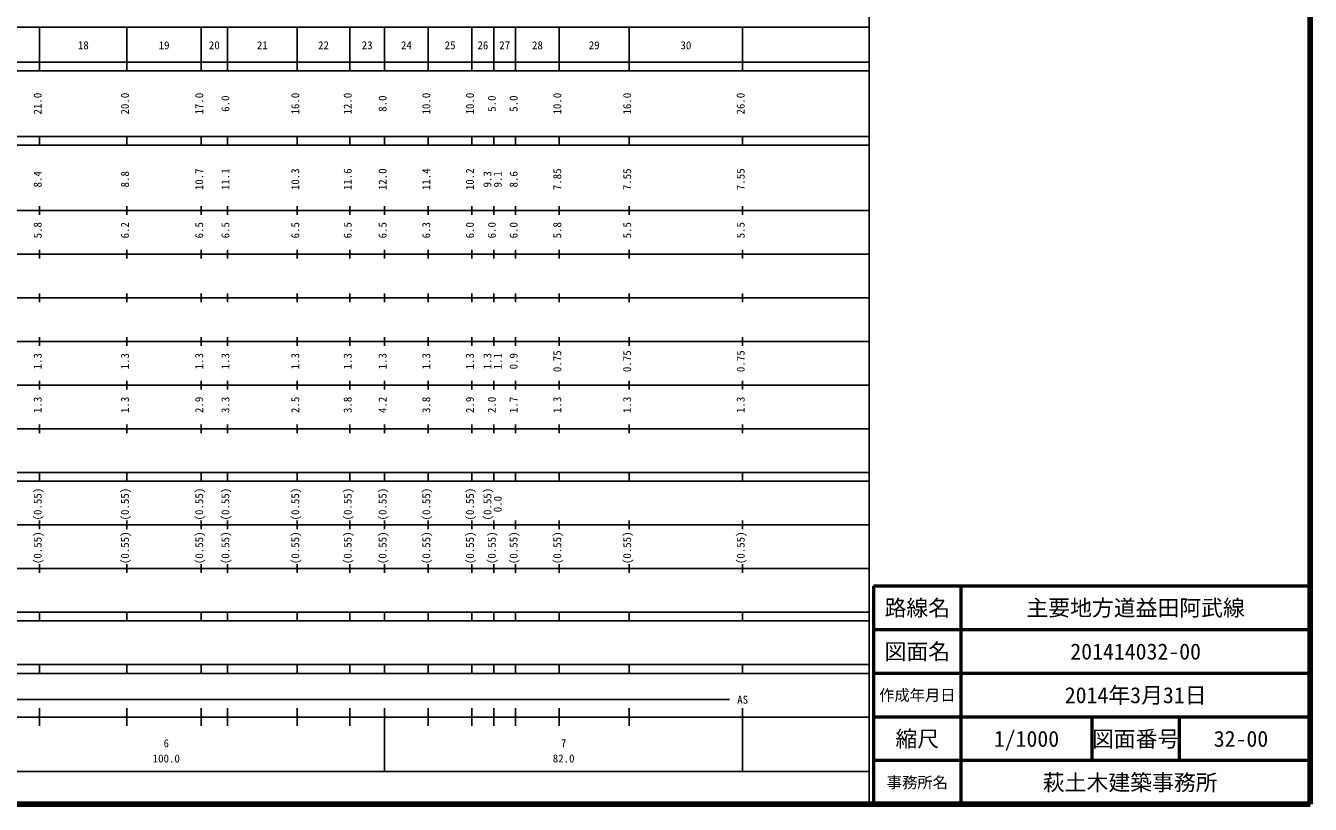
# Model space of a CAD drawing. Units: millimetres on the paper, enlarged 1000 times. Extents: x 40000 to 680000, y 20000 to 380000.
# Drawn here: x 385805 to 680000, y 20000 to 198357 of the extents above; entities that cross this region are included whole.
import ezdxf
from ezdxf.enums import TextEntityAlignment as Align

# ---------------------------------------------------------------- set-up
doc = ezdxf.new("R2010")
doc.units = ezdxf.units.MM
doc.header["$LTSCALE"] = 1000
for name, color, linetype, lineweight in [('M-TTL', 2, 'Continuous', 140), ('M-TTL-BAND', 7, 'Continuous', 25), ('M-TTL-FRAM', 2, 'Continuous', 50), ('M-TTL-LINE', 7, 'Continuous', 50)]:
    doc.layers.add(name, color=color, linetype=linetype, lineweight=lineweight)
doc.layers.add('M-TTL-TXT', color=7, linetype='Continuous')
doc.styles.add('ＭＳ ゴシック', font='')
doc.styles.get('ＭＳ ゴシック').set_extended_font_data('MS Gothic')

msp = doc.modelspace()

# ---------------------------------------------------------------- linework, layer by layer
at = {"layer": 'M-TTL'}
for p, q in [((680000, 20000), (680000, 380000)), ((40000, 20000), (680000, 20000))]:
    msp.add_line(p, q, dxfattribs=at)
at = {"layer": 'M-TTL-BAND'}
for p, q in [((579000, 20000), (579000, 370000)), ((68000, 198000), (579000, 198000)), ((389000, 188000), (389000, 198000)), ((409000, 188000), (409000, 198000)), ((426000, 188000), (426000, 198000)), ((432000, 188000), (432000, 198000)), ((448000, 188000), (448000, 198000)), ((460000, 188000), (460000, 198000)), ((468000, 188000), (468000, 198000)), ((478000, 188000), (478000, 198000)), ((488000, 188000), (488000, 198000)), ((493000, 188000), (493000, 198000)), ((498000, 188000), (498000, 198000)), ((508000, 188000), (508000, 198000)), ((524000, 188000), (524000, 198000)), ((550000, 188000), (550000, 198000)), ((40000, 190000), (579000, 190000)), ((40000, 188000), (579000, 188000)), ((40000, 173000), (579000, 173000)), ((40000, 171000), (579000, 171000)), ((389000, 171000), (389000, 173000)), ((409000, 171000), (409000, 173000)), ((426000, 171000), (426000, 173000)), ((432000, 171000), (432000, 173000)), ((448000, 171000), (448000, 173000)), ((460000, 171000), (460000, 173000)), ((468000, 171000), (468000, 173000)), ((478000, 171000), (478000, 173000)), ((488000, 171000), (488000, 173000)), ((493000, 171000), (493000, 173000)), ((498000, 171000), (498000, 173000)), ((508000, 171000), (508000, 173000)), ((524000, 171000), (524000, 173000)), ((550000, 171000), (550000, 173000)), ((40000, 156000), (579000, 156000)), ((389000, 155000), (389000, 157000)), ((409000, 155000), (409000, 157000)), ((426000, 155000), (426000, 157000)), ((432000, 155000), (432000, 157000)), ((448000, 155000), (448000, 157000)), ((460000, 155000), (460000, 157000)), ((468000, 155000), (468000, 157000)), ((478000, 155000), (478000, 157000)), ((488000, 155000), (488000, 157000)), ((493000, 155000), (493000, 157000)), ((498000, 155000), (498000, 157000)), ((508000, 155000), (508000, 157000)), ((524000, 155000), (524000, 157000)), ((550000, 155000), (550000, 157000)), ((46000, 146000), (579000, 146000)), ((389000, 145000), (389000, 147000)), ((409000, 145000), (409000, 147000)), ((426000, 145000), (426000, 147000)), ((432000, 145000), (432000, 147000)), ((448000, 145000), (448000, 147000)), ((460000, 145000), (460000, 147000)), ((468000, 145000), (468000, 147000)), ((478000, 145000), (478000, 147000)), ((488000, 145000), (488000, 147000)), ((493000, 145000), (493000, 147000)), ((498000, 145000), (498000, 147000)), ((508000, 145000), (508000, 147000)), ((524000, 145000), (524000, 147000)), ((550000, 145000), (550000, 147000)), ((52000, 136000), (579000, 136000)), ((389000, 135000), (389000, 137000)), ((409000, 135000), (409000, 137000)), ((426000, 135000), (426000, 137000)), ((432000, 135000), (432000, 137000)), ((448000, 135000), (448000, 137000)), ((460000, 135000), (460000, 137000)), ((468000, 135000), (468000, 137000)), ((478000, 135000), (478000, 137000)), ((488000, 135000), (488000, 137000)), ((493000, 135000), (493000, 137000)), ((498000, 135000), (498000, 137000)), ((508000, 135000), (508000, 137000)), ((524000, 135000), (524000, 137000)), ((550000, 135000), (550000, 137000)), ((389000, 125000), (389000, 127000)), ((409000, 125000), (409000, 127000)), ((426000, 125000), (426000, 127000)), ((432000, 125000), (432000, 127000)), ((448000, 125000), (448000, 127000)), ((460000, 125000), (460000, 127000)), ((468000, 125000), (468000, 127000)), ((478000, 125000), (478000, 127000)), ((488000, 125000), (488000, 127000)), ((493000, 125000), (493000, 127000)), ((498000, 125000), (498000, 127000)), ((508000, 125000), (508000, 127000)), ((524000, 125000), (524000, 127000)), ((550000, 125000), (550000, 127000)), ((46000, 126000), (579000, 126000)), ((52000, 116000), (579000, 116000)), ((389000, 115000), (389000, 117000)), ((409000, 115000), (409000, 117000)), ((426000, 115000), (426000, 117000)), ((432000, 115000), (432000, 117000)), ((448000, 115000), (448000, 117000)), ((460000, 115000), (460000, 117000)), ((468000, 115000), (468000, 117000)), ((478000, 115000), (478000, 117000)), ((488000, 115000), (488000, 117000)), ((493000, 115000), (493000, 117000)), ((498000, 115000), (498000, 117000)), ((508000, 115000), (508000, 117000)), ((524000, 115000), (524000, 117000)), ((550000, 115000), (550000, 117000)), ((46000, 106000), (579000, 106000)), ((389000, 105000), (389000, 107000)), ((409000, 105000), (409000, 107000)), ((426000, 105000), (426000, 107000)), ((432000, 105000), (432000, 107000)), ((448000, 105000), (448000, 107000)), ((460000, 105000), (460000, 107000)), ((468000, 105000), (468000, 107000)), ((478000, 105000), (478000, 107000)), ((488000, 105000), (488000, 107000)), ((493000, 105000), (493000, 107000)), ((498000, 105000), (498000, 107000)), ((508000, 105000), (508000, 107000)), ((524000, 105000), (524000, 107000)), ((550000, 105000), (550000, 107000)), ((40000, 96000), (579000, 96000)), ((389000, 94000), (389000, 96000)), ((409000, 94000), (409000, 96000)), ((426000, 94000), (426000, 96000)), ((432000, 94000), (432000, 96000)), ((448000, 94000), (448000, 96000)), ((460000, 94000), (460000, 96000)), ((468000, 94000), (468000, 96000)), ((478000, 94000), (478000, 96000)), ((488000, 94000), (488000, 96000)), ((493000, 94000), (493000, 96000)), ((498000, 94000), (498000, 96000)), ((508000, 94000), (508000, 96000)), ((524000, 94000), (524000, 96000)), ((550000, 94000), (550000, 96000)), ((40000, 94000), (579000, 94000)), ((49000, 84000), (579000, 84000)), ((389000, 83000), (389000, 85000)), ((409000, 83000), (409000, 85000)), ((426000, 83000), (426000, 85000)), ((432000, 83000), (432000, 85000)), ((448000, 83000), (448000, 85000)), ((460000, 83000), (460000, 85000)), ((468000, 83000), (468000, 85000)), ((478000, 83000), (478000, 85000)), ((488000, 83000), (488000, 85000)), ((493000, 83000), (493000, 85000)), ((498000, 83000), (498000, 85000)), ((508000, 83000), (508000, 85000)), ((524000, 83000), (524000, 85000)), ((550000, 83000), (550000, 85000)), ((40000, 74000), (579000, 74000)), ((389000, 73000), (389000, 75000)), ((409000, 73000), (409000, 75000)), ((426000, 73000), (426000, 75000)), ((432000, 73000), (432000, 75000)), ((448000, 73000), (448000, 75000)), ((460000, 73000), (460000, 75000)), ((468000, 73000), (468000, 75000)), ((478000, 73000), (478000, 75000)), ((488000, 73000), (488000, 75000)), ((493000, 73000), (493000, 75000)), ((498000, 73000), (498000, 75000)), ((508000, 73000), (508000, 75000)), ((524000, 73000), (524000, 75000)), ((550000, 73000), (550000, 75000)), ((40000, 64000), (579000, 64000)), ((40000, 62000), (579000, 62000)), ((389000, 62000), (389000, 64000)), ((409000, 62000), (409000, 64000)), ((426000, 62000), (426000, 64000)), ((432000, 62000), (432000, 64000)), ((448000, 62000), (448000, 64000)), ((460000, 62000), (460000, 64000)), ((468000, 62000), (468000, 64000)), ((478000, 62000), (478000, 64000)), ((488000, 62000), (488000, 64000)), ((493000, 62000), (493000, 64000)), ((498000, 62000), (498000, 64000)), ((508000, 62000), (508000, 64000)), ((524000, 62000), (524000, 64000)), ((550000, 62000), (550000, 64000)), ((40000, 52000), (579000, 52000)), ((389000, 50000), (389000, 52000)), ((409000, 50000), (409000, 52000)), ((426000, 50000), (426000, 52000)), ((432000, 50000), (432000, 52000)), ((448000, 50000), (448000, 52000)), ((460000, 50000), (460000, 52000)), ((468000, 50000), (468000, 52000)), ((478000, 50000), (478000, 52000)), ((488000, 50000), (488000, 52000)), ((493000, 50000), (493000, 52000)), ((498000, 50000), (498000, 52000)), ((508000, 50000), (508000, 52000)), ((524000, 50000), (524000, 52000)), ((550000, 50000), (550000, 52000)), ((40000, 50000), (579000, 50000)), ((71000, 44000), (547000, 44000)), ((389000, 38000), (389000, 42000)), ((409000, 38000), (409000, 42000)), ((426000, 38000), (426000, 42000)), ((432000, 38000), (432000, 42000)), ((448000, 38000), (448000, 42000)), ((460000, 38000), (460000, 42000)), ((468000, 27500), (468000, 42000)), ((478000, 38000), (478000, 42000)), ((488000, 38000), (488000, 42000)), ((493000, 38000), (493000, 42000)), ((498000, 38000), (498000, 42000)), ((508000, 38000), (508000, 42000)), ((524000, 38000), (524000, 42000)), ((550000, 27500), (550000, 42000)), ((40000, 40000), (579000, 40000)), ((68000, 27500), (579000, 27500))]:
    msp.add_line(p, q, dxfattribs=at)
at = {"layer": 'M-TTL-FRAM'}
for p, q in [((680000, 70000), (580000, 70000)), ((580000, 70000), (580000, 20000))]:
    msp.add_line(p, q, dxfattribs=at)
at = {"layer": 'M-TTL-LINE'}
for p, q in [((600000, 70000), (600000, 20000)), ((680000, 60000), (580000, 60000)), ((680000, 50000), (580000, 50000)), ((680000, 40000), (580000, 40000)), ((630000, 40000), (630000, 30000)), ((650000, 40000), (650000, 30000)), ((680000, 30000), (580000, 30000))]:
    msp.add_line(p, q, dxfattribs=at)

# ---------------------------------------------------------------- texts
at = {"layer": 'M-TTL-BAND', "style": 'ＭＳ ゴシック'}
for s, p in [('18', (399000, 192405)), ('19', (417500, 192405)), ('20', (429000, 192405)), ('21', (440000, 192405)), ('22', (454000, 192405)), ('23', (464000, 192405)), ('24', (473000, 192405)), ('25', (483000, 192405)), ('26', (490500, 192405)), ('27', (495500, 192405)), ('28', (503000, 192405)), ('29', (516000, 192405)), ('30', (537000, 192405)), ('AS', (550000, 42500)), ('6', (418000, 32523)), ('7', (509000, 32523)), ('100.0', (418000, 29033)), ('82.0', (509000, 29033))]:
    msp.add_text(s, height=1833, dxfattribs=at).set_placement(p, align=Align.BOTTOM_CENTER)
for s, p in [('21.0', (390000, 180500)), ('20.0', (410000, 180500)), ('17.0', (427000, 180500)), ('16.0', (449000, 180500)), ('12.0', (461000, 180500)), ('10.0', (479000, 180500)), ('10.0', (489000, 180500)), ('10.0', (509000, 180500)), ('16.0', (525000, 180500)), ('26.0', (551000, 180500)), ('6.0', (433000, 180500)), ('8.0', (469000, 180500)), ('5.0', (494000, 180500)), ('5.0', (499000, 180500)), ('8.4', (390000, 163174)), ('8.8', (410000, 163174)), ('10.7', (427000, 163174)), ('11.1', (433000, 163174)), ('10.3', (449000, 163174)), ('11.6', (461000, 163174)), ('12.0', (469000, 163174)), ('11.4', (479000, 163174)), ('10.2', (489000, 163174)), ('9.3', (493000, 163174)), ('9.1', (495370, 163174)), ('8.6', (499000, 163174)), ('7.85', (509000, 163174)), ('7.55', (525000, 163174)), ('7.55', (551000, 163174)), ('5.8', (390000, 151500)), ('6.2', (410000, 151500)), ('6.5', (427000, 151500)), ('6.5', (433000, 151500)), ('6.5', (449000, 151500)), ('6.5', (461000, 151500)), ('6.5', (469000, 151500)), ('6.3', (479000, 151500)), ('6.0', (489000, 151500)), ('6.0', (494000, 151500)), ('6.0', (499000, 151500)), ('5.8', (509000, 151500)), ('5.5', (525000, 151500)), ('5.5', (551000, 151500)), ('0.75', (509000, 121500)), ('0.75', (525000, 121500)), ('0.75', (551000, 121500)), ('1.3', (390000, 121500)), ('1.3', (410000, 121500)), ('1.3', (427000, 121500)), ('1.3', (433000, 121500)), ('1.3', (449000, 121500)), ('1.3', (461000, 121500)), ('1.3', (469000, 121500)), ('1.3', (479000, 121500)), ('1.3', (489000, 121500)), ('1.3', (493000, 121500)), ('1.1', (495370, 121500)), ('0.9', (499000, 121500)), ('1.3', (390000, 111500)), ('1.3', (410000, 111500)), ('2.9', (427000, 111500)), ('3.3', (433000, 111500)), ('2.5', (449000, 111500)), ('3.8', (461000, 111500)), ('4.2', (469000, 111500)), ('3.8', (479000, 111500)), ('2.9', (489000, 111500)), ('2.0', (494000, 111500)), ('1.7', (499000, 111500)), ('1.3', (509000, 111500)), ('1.3', (525000, 111500)), ('1.3', (551000, 111500)), ('(0.55)', (390000, 88764)), ('(0.55)', (410000, 88764)), ('(0.55)', (427000, 88764)), ('(0.55)', (433000, 88764)), ('(0.55)', (449000, 88764)), ('(0.55)', (461000, 88764)), ('(0.55)', (469000, 88764)), ('(0.55)', (479000, 88764)), ('(0.55)', (489000, 88764)), ('(0.55)', (493000, 88764)), ('0.0', (495370, 88764)), ('(0.55)', (390000, 78764)), ('(0.55)', (410000, 78764)), ('(0.55)', (427000, 78764)), ('(0.55)', (433000, 78764)), ('(0.55)', (449000, 78764)), ('(0.55)', (461000, 78764)), ('(0.55)', (469000, 78764)), ('(0.55)', (479000, 78764)), ('(0.55)', (489000, 78764)), ('(0.55)', (494000, 78764)), ('(0.55)', (499000, 78764)), ('(0.55)', (509000, 78764)), ('(0.55)', (525000, 78764)), ('(0.55)', (551000, 78764))]:
    msp.add_text(s, height=1833, rotation=90, dxfattribs=at).set_placement(p, align=Align.BOTTOM_CENTER)
at = {"layer": 'M-TTL-TXT', "style": 'ＭＳ ゴシック'}
for s, height, p in [('路線名', 3666, (590000, 65000)), ('路線名', 3666, (590000, 65000)), ('主要地方道益田阿武線', 3666, (640000, 65000)), ('図面名', 3666, (590000, 55000)), ('図面名', 3666, (590000, 55000)), ('201414032-00', 3666, (640000, 55000)), ('2014年3月31日', 3666, (640000, 45000)), ('作成年月日', 2566, (590000, 45000)), ('作成年月日', 2566, (590000, 45000)), ('縮尺', 3666, (590000, 35000)), ('縮尺', 3666, (590000, 35000)), ('1/1000', 3666, (615000, 35000)), ('図面番号', 3666, (640000, 35000)), ('図面番号', 3666, (640000, 35000)), ('32-00', 3666, (664125, 35000)), ('事務所名', 2566, (590000, 25000)), ('事務所名', 2566, (590000, 25000)), ('萩土木建築事務所 ', 3666, (640000, 25000))]:
    msp.add_text(s, height=height, dxfattribs=at).set_placement(p, align=Align.MIDDLE_CENTER)

doc.saveas('drawing.dxf')
